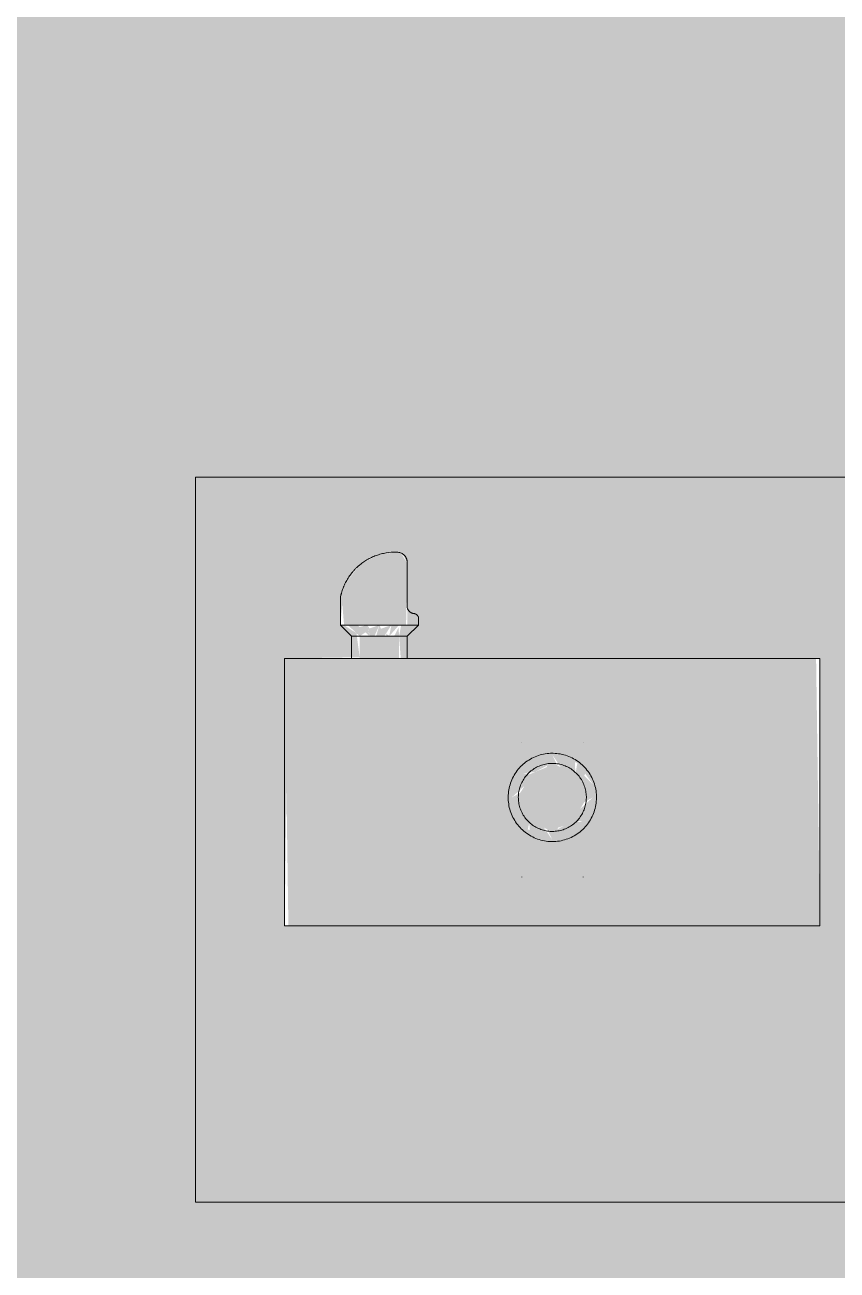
# Model space of a CAD drawing. Header units: inches. Extents: x -54868 to -186, y -265 to 853.
# Drawn here: x -11813.23 to -11795.02, y 21.91 to 49.83 of the extents above; entities that cross this region are included whole.
import ezdxf

# ---------------------------------------------------------------- set-up
doc = ezdxf.new("R2010")
doc.units = ezdxf.units.IN
doc.header["$MEASUREMENT"] = 0
doc.layers.add('I-WALL', color=2, linetype='Continuous', lineweight=9)
doc.layers.add('P-SANR-FIXT', color=6, linetype='Continuous', lineweight=9)

# ---------------------------------------------------------------- blocks, each defined once
blk = doc.blocks.new('Drinking_Fountain-Haws_Corporation-Wall_Mounted_1119 - 1119-477162-Section 6')
at = {"layer": 'P-SANR-FIXT'}
h = blk.add_hatch(color=256, dxfattribs=at)
h.paths.add_polyline_path([(-24190.03855628207, 23.43753689481367), (-24172.51522535241, 23.43753689481367), (-24172.51522535241, 39.68753689481253), (-24190.03855628207, 39.68753689481253), (-24190.03855628207, 29.62617298817066)], flags=0)
h.paths.add_polyline_path([(-24169.68789811945, 30.49895144958021), (-24169.75641392475, 30.56456818674508), (-24169.75641392475, 30.49895144958021)], flags=0)
h.paths.add_polyline_path([(-24169.46692725033, 30.49895144958021), (-24169.48237426962, 30.69055063619579), (-24169.57741268489, 30.49895144958021), (-24169.47939802174, 30.49895144958021)], flags=0)
h.paths.add_polyline_path([(-24160.37689901195, 23.43753689481367), (-24158.03855628207, 23.43753689481367), (-24158.03855628207, 39.68753689481253), (-24170.51522535241, 39.68753689481253), (-24170.50967084059, 32.05396482568802), (-24170.12902371282, 32.35370798761949), (-24169.6384791185, 32.49115932431835), (-24169.3798266, 32.45371538405687), (-24169.30835258937, 32.36901795043526), (-24169.31608571183, 30.64074746207678), (-24169.46692725033, 30.49895144958021), (-24169.3798266, 29.99999999999989), (-24160.03855628207, 29.99999999999989), (-24160.1243692762, 23.9999999999999), (-24170.51522535241, 23.9999999999999), (-24170.51522535241, 23.43753689481367), (-24160.74909821567, 23.43753689481367)], flags=0)
h.paths.add_polyline_path([(-24185.69258541295, 36.12395144958021), (-24185.76110121824, 36.18956818674577), (-24185.76110121824, 36.12395144958021)], flags=0)
h.paths.add_polyline_path([(-24185.47161454383, 36.12395144958226), (-24185.48408531523, 36.31832523716538), (-24185.58209997839, 36.12395144958021), (-24185.48408531523, 36.12395144958021)], flags=0)
h.paths.add_polyline_path([(-24176.03855628207, 29.62617298817066), (-24188.03855628207, 29.62617298817066), (-24187.95274328794, 35.62617298816998), (-24186.35549802031, 35.65217191858972), (-24186.42691645174, 36.1910871265028), (-24186.71002455199, 36.37395144957998), (-24186.78855628207, 36.37395144957998), (-24186.70500121711, 37.25310677237702), (-24186.40269615215, 37.67541468304842), (-24186.12902371282, 37.86490528659841), (-24185.64316641199, 38.00014481248912), (-24185.3845138935, 37.96270087222764), (-24185.28855628207, 37.75793693775007), (-24185.28855628207, 36.29603224264282), (-24185.47161454383, 36.12395144958226), (-24185.43416067767, 35.62617298816998), (-24176.03855628207, 35.62617298816998), (-24176.03855628207, 34.23438137932647)], flags=0)
h.paths.add_polyline_path([(-24170.51522535241, 29.99999999999989), (-24170.35081072682, 30.02114563739918), (-24170.42222915824, 30.56608712650075), (-24170.51522535241, 30.65350661082505), (-24170.51522535241, 30.11895967764975)], flags=0)
h.paths.add_polyline_path([(-24170.35081072682, 30.49895144958021), (-24170.22142014098, 30.58432698046239), (-24170.39800885865, 30.74895144957998), (-24170.36523991643, 30.5753802670389)], flags=0)
h.paths.add_polyline_path([(-24170.01935442313, 30.49895144958021), (-24169.79838355401, 30.49895144958021), (-24169.91647103404, 30.73174998431148), (-24169.98115234521, 30.58539288431474)], flags=0)
h.paths.add_polyline_path([(-24170.12902371282, 30.49895144958021), (-24170.01935442313, 30.49895144958021), (-24170.17925885865, 30.74895144957998), (-24170.12983985769, 30.49895144958021)], flags=0)
h.paths.add_polyline_path([(-24186.35549802031, 36.12395144958021), (-24186.22610743448, 36.2093269804617), (-24186.40269615215, 36.37395144957998), (-24186.36992720992, 36.20038026704231)], flags=0)
h.paths.add_polyline_path([(-24185.90071194376, 36.12395144958021), (-24185.80307084751, 36.12395144958021), (-24185.91355628207, 36.37395144957998), (-24185.98583963871, 36.12395144958021), (-24185.90196140047, 36.12395144958021)], flags=0)
h.paths.add_polyline_path([(-24186.02404171663, 36.12395144958021), (-24186.18394615214, 36.37395144957998), (-24186.12902371282, 36.12395144958021)], flags=0)
for points in [[(-24186.40269615215, 36.37395144957998), (-24185.31504141199, 36.37395144957998), (-24185.28855628207, 37.75793693775075), (-24185.43151465956, 37.98948101159511), (-24185.54045140323, 38.0078125183419), (-24185.98583963871, 37.93247009405844), (-24186.36992720992, 37.70841909826971), (-24186.71002455199, 37.24326270683981), (-24186.76488453209, 37.08372981787409), (-24186.70500121711, 36.37395144957998), (-24186.62144615215, 36.37395144957998)], [(-24186.13426741027, 35.62617298816998), (-24185.47161454383, 35.62617298816998), (-24185.47161454383, 36.12395144958021), (-24186.35549802031, 36.12395144958021), (-24186.35523827939, 35.62617298816998), (-24186.13452715119, 35.62617298816998)], [(-24186.76150256447, 29.62617298817066), (-24185.43416067767, 29.62617298817066), (-24185.43416067768, 35.62617298816998), (-24188.03855628207, 35.62617298816998), (-24187.95274328794, 29.62617298817066), (-24187.29541396332, 29.62617298817066)], [(-24176.1243692762, 29.62617298817066), (-24176.03855628207, 29.62617298817066), (-24176.1243692762, 35.62617298816998), (-24178.64295188647, 35.62617298816998), (-24178.64295188647, 29.62617298817066), (-24176.37689901195, 29.62617298817066)], [(-24182.03633684264, 31.79336099511841), (-24182.03633684264, 33.2246099812229), (-24182.54235977446, 33.01500841999098), (-24182.7519613357, 32.50898548817066), (-24182.54235977446, 32.00296255635033), (-24182.34862946568, 31.9227168350077)], [(-24182.03633684264, 31.79336099511841), (-24181.53031391082, 32.00296255635033), (-24181.32071234959, 32.50898548817066), (-24181.53031391082, 33.01500841999098), (-24182.03633684264, 33.2246099812229), (-24182.03633684264, 32.50898548817066)]]:
    blk.add_hatch(color=256, dxfattribs=at).paths.add_polyline_path(points, flags=0)
h = blk.add_hatch(color=256, dxfattribs=at)
h.paths.add_polyline_path([(-24186.35549802031, 36.12395144958021), (-24186.40269615215, 36.37395144957998), (-24186.62144615215, 36.37395144957998), (-24186.36992720992, 36.13751536288112)], flags=0)
h.paths.add_polyline_path([(-24185.47161454383, 36.12395144958021), (-24185.20566641199, 36.37395144957998), (-24185.42441641199, 36.37395144957998)], flags=0)
h.paths.add_polyline_path([(-24186.18394615215, 36.37395144957998), (-24186.35549802031, 36.32995108817716), (-24186.13452715119, 36.12395144958021)], flags=0)
h.paths.add_polyline_path([(-24186.02404171663, 36.12395144958021), (-24185.91355628207, 36.37395144957998), (-24186.13452715119, 36.29668811289219)], flags=0)
h.paths.add_polyline_path([(-24185.69258541295, 36.12395144958021), (-24185.47161454383, 36.37395144957998), (-24185.64316641199, 36.37395144957998)], flags=0)
h.paths.add_polyline_path([(-24185.80307084751, 36.12395144958021), (-24185.64316641199, 36.37395144957998), (-24185.87667624311, 36.29050144753422)], flags=0)
h = blk.add_hatch(color=256, dxfattribs=at)
h.paths.add_polyline_path([(-24182.94475161634, 29.62617298817066), (-24178.64295188647, 29.62617298817066), (-24178.64295188647, 35.62617298816998), (-24185.43416067767, 35.62617298816998), (-24185.43416067767, 29.62617298817066)], flags=0)
h.paths.add_polyline_path([(-24181.30141385278, 31.97503268122717), (-24181.41296272345, 32.25077547356899), (-24181.32071234959, 32.40149800063717), (-24181.12792206895, 32.50898548817066), (-24181.12792206895, 32.21382363584815), (-24181.28867554412, 31.99256545896663)], flags=0)
h.paths.add_polyline_path([(-24182.03633684264, 31.55382166968946), (-24181.90723183534, 31.83213432398396), (-24181.41296272345, 31.98398341375003), (-24181.32071234959, 31.94847057912614), (-24181.53031391082, 31.71823848698194), (-24181.77812682804, 31.63771918919895)], flags=0)
h.paths.add_polyline_path([(-24182.03633684264, 31.55382166968946), (-24182.58773774258, 31.79336099511841), (-24182.54235977446, 31.98825884022074), (-24182.14745549241, 31.79336099511841), (-24182.03855628207, 31.55860613228027)], flags=0)
h.paths.add_polyline_path([(-24182.03633684264, 31.79336099511841), (-24182.54235977446, 32.00296255635033), (-24182.71318800683, 32.60259258457348), (-24182.51725896095, 33.025405517374), (-24181.94272974624, 33.18583665235736), (-24181.53031391082, 33.0150084199903), (-24181.35948567845, 32.41537839176511), (-24181.55541472433, 31.99256545896663), (-24181.94272974624, 31.83213432398396)], flags=0)
h.paths.add_polyline_path([(-24182.77125983251, 31.97503268122717), (-24182.94475161634, 32.21382363584679), (-24182.94475161634, 32.50898548817066), (-24182.65971096183, 32.25077547356899), (-24182.75996109283, 32.00296255635033)], flags=0)
h.paths.add_polyline_path([(-24182.94475161634, 32.50898548817066), (-24182.94475161634, 32.80414734049521), (-24182.7519613357, 32.99523345178853), (-24182.65971096183, 32.76719550277233), (-24182.7519613357, 32.61647297570278)], flags=0)
h.paths.add_polyline_path([(-24181.12792206895, 32.50898548817066), (-24181.41296272345, 32.76719550277233), (-24181.30141385278, 33.04293829511415), (-24181.12792206895, 32.80414734049317), (-24181.12792206895, 32.63809049547184)], flags=0)
h.paths.add_polyline_path([(-24181.51991681344, 33.025405517374), (-24181.92521819288, 33.2246099812229), (-24182.03633684264, 33.46414930665322), (-24181.47490563662, 33.28172924973445), (-24181.51052609216, 33.07888256236914)], flags=0)
h.paths.add_polyline_path([(-24182.55275687185, 33.025405517374), (-24182.7519613357, 33.06950039721585), (-24182.54235977446, 33.29973248936006), (-24182.03855628207, 33.45936484406173), (-24182.16544184995, 33.18583665235736), (-24182.54235977446, 33.02971213611989)], flags=0)
h = blk.add_hatch(color=256, dxfattribs=at)
h.paths.add_polyline_path([(-24182.03633684264, 31.5538216696881), (-24182.24707295642, 31.86594703539516), (-24182.55275687185, 31.99256545896663), (-24182.54235977446, 31.71823848698194), (-24182.24707295642, 31.62229398376088)], flags=0)
h.paths.add_polyline_path([(-24182.77125983251, 31.97503268122717), (-24182.65971096183, 32.25077547356899), (-24182.7519613357, 32.40149800063785), (-24182.94475161634, 32.50898548817066), (-24182.94475161634, 32.21382363584747)], flags=0)
h.paths.add_polyline_path([(-24182.77125983251, 33.04293829511415), (-24182.42365186454, 33.07888256236914), (-24182.14745549241, 33.2246099812229), (-24182.03633684264, 33.46414930665322), (-24182.59776804867, 33.28172924973445)], flags=0)
h.paths.add_polyline_path([(-24182.94475161634, 32.50898548817066), (-24182.65971096183, 32.76719550277233), (-24182.77125983251, 33.04293829511415), (-24182.94475161634, 32.80414734049385)], flags=0)
h = blk.add_hatch(color=256, dxfattribs=at)
h.paths.add_polyline_path([(-24182.03633684264, 31.5538216696881), (-24181.47490563662, 31.73624172660619), (-24181.30141385278, 31.97503268122717), (-24181.64902182074, 31.93908841397218), (-24181.92521819288, 31.79336099511841)], flags=0)
h.paths.add_polyline_path([(-24181.30141385278, 31.97503268122717), (-24181.12792206895, 32.21382363584747), (-24181.12792206895, 32.50898548817066), (-24181.41296272345, 32.25077547356899), (-24181.30850655515, 31.99256545896663)], flags=0)
h.paths.add_polyline_path([(-24181.12792206895, 32.50898548817066), (-24181.12792206895, 32.80414734049385), (-24181.32071234959, 32.99523345178921), (-24181.41296272345, 32.76719550277233), (-24181.284542581, 32.59630703405049)], flags=0)
h.paths.add_polyline_path([(-24181.51991681344, 33.025405517374), (-24181.53031391082, 33.2997324893587), (-24182.03633684264, 33.46414930665322), (-24181.82560072888, 33.15202394094684), (-24181.53031391082, 33.02971213611989)], flags=0)
for p, q in [((-24172.51522535241, 39.68753689481328), (-24190.03855628207, 39.68753689481328)), ((-24190.03855628207, 39.68753689481328), (-24190.03855628207, 23.43753689481394)), ((-24185.28855628207, 36.75793693775095), (-24185.28855628207, 37.7579369377508)), ((-24186.78855628207, 36.97804294692163), (-24186.78855628207, 36.37395144957998)), ((-24186.78855628207, 36.37395144957998), (-24186.53855628207, 36.12395144958021)), ((-24185.03855628207, 36.3739514495801), (-24186.78855628207, 36.3739514495801)), ((-24185.28855628207, 36.12395144958021), (-24185.03855628207, 36.37395144957998)), ((-24185.20566641199, 36.3739514495801), (-24185.03855628207, 36.3739514495801)), ((-24185.03855628207, 36.37395144957998), (-24185.03855628207, 36.55522887517134)), ((-24186.53855628207, 36.12395144958021), (-24186.53855628207, 35.62617298816998)), ((-24186.53855628207, 36.12395144958008), (-24186.4682214627, 36.12395144958008)), ((-24185.28855628207, 36.12395144958008), (-24186.53855628207, 36.12395144958008)), ((-24185.47161454383, 36.12395144958008), (-24185.28855628207, 36.12395144958008)), ((-24185.28855628207, 35.62617298816998), (-24185.28855628207, 36.12395144958021)), ((-24188.03855628207, 35.62617298816998), (-24188.03855628207, 29.62617298817066)), ((-24188.03855628207, 35.62617298817052), (-24185.43416067767, 35.62617298817053)), ((-24186.90707316426, 35.62617298816998), (-24186.89923910137, 35.61973486049317)), ((-24185.43416067767, 35.62617298817052), (-24178.64295188647, 35.62617298817052)), ((-24178.64295188646, 35.62617298817053), (-24176.03855628207, 35.62617298817052)), ((-24176.03855628207, 29.62617298817066), (-24176.03855628207, 35.62617298816998)), ((-24185.43416067767, 29.62617298817053), (-24188.03855628207, 29.62617298817052)), ((-24178.64295188647, 29.62617298817053), (-24185.43416067767, 29.62617298817053)), ((-24176.03855628207, 29.62617298817052), (-24178.64295188646, 29.62617298817053)), ((-24190.03855628207, 23.43753689481394), (-24172.51522535241, 23.43753689481394))]:
    blk.add_line(p, q, dxfattribs=at)
at = {"layer": 'P-SANR-FIXT', "flags": 128}
for points in [[(-24182.72383684264, 33.74999999999921), (-24182.72383684264, 33.74920010666109), (-24182.72383684264, 33.74680170630234)], [(-24181.34883684264, 33.74588084453752), (-24181.34883684264, 33.74871014397502), (-24181.34883684264, 33.74994172022947)], [(-24182.03633684264, 33.49898478685589), (-24182.07592625544, 33.49819289301093), (-24182.11545233363, 33.4958184783385), (-24182.1548518439, 33.49186534139461), (-24182.19406175546, 33.48633980635521), (-24182.2330193408, 33.47925071289831), (-24182.2716622761, 33.47060940206018), (-24182.30992874091, 33.46042969809572), (-24182.34775751704, 33.44872788635929), (-24182.38508808653, 33.43552268725387), (-24182.42186072842, 33.4208352262798), (-24182.45801661434, 33.40468900024246), (-24182.49349790258, 33.38710983965928), (-24182.52824783064, 33.3681258674368), (-24182.56221080606, 33.34776745388138), (-24182.59533249531, 33.32606716811109), (-24182.62755991077, 33.30305972595455), (-24182.65884149544, 33.27878193441064), (-24182.68912720546, 33.2532726327678), (-24182.71836859015, 33.2265726304662), (-24182.74651886954, 33.19872464181334), (-24182.77353300919, 33.16977321765183), (-24182.79936779222, 33.13976467408327), (-24182.82398188851, 33.10874701837691), (-24182.84733592075, 33.07676987216417), (-24182.86939252747, 33.04388439205821), (-24182.8901164228, 33.01014318781166), (-24182.90947445293, 32.97560023815311), (-24182.92743564914, 32.94031080443404), (-24182.94397127736, 32.90433134222042), (-24182.9590548841, 32.86771941097584), (-24182.97266233881, 32.83053358198061), (-24182.98477187246, 32.79283334462878), (-24182.99536411239, 32.75467901125729), (-24183.00442211326, 32.71613162066127), (-24183.01193138422, 32.67725284044162), (-24183.01787991203, 32.63810486835326), (-24183.02225818031, 32.59875033280071), (-24183.02505918477, 32.55925219264612), (-24183.0262784444, 32.51967363648658), (-24183.02591400864, 32.48007798157062), (-24183.02396646051, 32.44052857249779), (-24183.02043891568, 32.40108867988682), (-24183.01533701746, 32.36182139915298), (-24183.00866892781, 32.32278954956713), (-24183.00044531424, 32.28405557376494), (-24182.99067933278, 32.24568143784212), (-24182.97938660692, 32.20772853223196), (-24182.9665852026, 32.17025757348609), (-24182.95229559936, 32.13332850714585), (-24182.9365406575, 32.09700041183886), (-24182.91934558157, 32.06133140476903), (-24182.90073788002, 32.02637854873809), (-24182.8807473212, 31.99219776085932), (-24182.85940588575, 31.95884372310218), (-24182.83674771541, 31.92636979481166), (-24182.81280905843, 31.89482792734692), (-24182.78762821153, 31.86426858096491), (-24182.76124545871, 31.83474064410292), (-24182.73370300674, 31.8062913551604), (-24182.70504491768, 31.77896622693027), (-24182.67531703834, 31.75280897378787), (-24182.644566927, 31.72786144176133), (-24182.61284377727, 31.70416354157658), (-24182.58019833943, 31.68175318482111), (-24182.54668283922, 31.66066622328425), (-24182.51235089427, 31.64093639160581), (-24182.47725742839, 31.6225952533074), (-24182.44145858363, 31.60567215029904), (-24182.4050116305, 31.59019415593492), (-24182.36797487636, 31.57618603170284), (-24182.33040757212, 31.56367018761546), (-24182.29236981743, 31.5526666463519), (-24182.25392246461, 31.54319301123213), (-24182.21512702121, 31.53526443805016), (-24182.17604555165, 31.52889361083215), (-24182.13674057797, 31.52409072154331), (-24182.09727497973, 31.5208634537811), (-24182.05771189347, 31.51921697048545), (-24182.03633684264, 31.51898618948542)], [(-24182.03633684264, 33.27148494801657), (-24182.06682868836, 33.27087502977782), (-24182.09727175363, 33.26904625079954), (-24182.12761733604, 33.26600153673906), (-24182.15781688913, 33.26174575848962), (-24182.18782210007, 33.2562857243878), (-24182.2175849669, 33.24963016932282), (-24182.2470578754, 33.24178974076461), (-24182.2761936752, 33.23277698172445), (-24182.30494575523, 33.22260631069651), (-24182.33326811831, 33.21129399858308), (-24182.36111545469, 33.19885814267025), (-24182.38844321456, 33.18531863767533), (-24182.41520767936, 33.17069714391835), (-24182.44136603163, 33.15501705267037), (-24182.46687642361, 33.13830344873089), (-24182.49169804411, 33.12058307030214), (-24182.51579118381, 33.10188426620915), (-24182.53911729885, 33.08223695054961), (-24182.56163907242, 33.06167255483764), (-24182.58332047447, 33.04022397771849), (-24182.6041268194, 33.01792553234157), (-24182.62402482149, 32.99481289146264), (-24182.64298264817, 32.97092303037483), (-24182.66096997098, 32.94629416776196), (-24182.67795801404, 32.9209657045484), (-24182.69391960009, 32.89497816087317), (-24182.708829194, 32.86837311126317), (-24182.72266294361, 32.84119311812095), (-24182.73539871787, 32.81348166363808), (-24182.74701614225, 32.78528308022977), (-24182.75749663136, 32.75664247961539), (-24182.76682341864, 32.72760568064462), (-24182.77498158323, 32.69821913600288), (-24182.7819580738, 32.66852985789149), (-24182.78774172947, 32.63858534282384), (-24182.7923232976, 32.60843349563437), (-24182.79569544867, 32.57812255284774), (-24182.79785278797, 32.54770100550639), (-24182.7987918642, 32.51721752159563), (-24182.79851117504, 32.48672086818772), (-24182.79701116954, 32.45625983342223), (-24182.79429424738, 32.42588314845774), (-24182.79036475507, 32.39563940950814), (-24182.78522897895, 32.36557700010543), (-24182.77889513516, 32.33574401369118), (-24182.77137335651, 32.30618817668017), (-24182.76267567624, 32.27695677210648), (-24182.75281600877, 32.24809656398168), (-24182.74181012749, 32.2196537224819), (-24182.72967563944, 32.19167375008636), (-24182.71643195721, 32.16420140878279), (-24182.70210026789, 32.13728064845566), (-24182.68670349911, 32.11095453657993), (-24182.67026628241, 32.08526518931729), (-24182.65281491384, 32.06025370414444), (-24182.63437731187, 32.03596009410206), (-24182.61498297272, 32.01242322378256), (-24182.5946629232, 31.98968074715879), (-24182.57344967105, 31.96776904734191), (-24182.55137715296, 31.94672317837661), (-24182.52848068024, 31.92657680916398), (-24182.50479688236, 31.90736216959716), (-24182.48036364836, 31.88910999900111), (-24182.45522006618, 31.8718494969545), (-24182.42940636021, 31.85560827657867), (-24182.40296382685, 31.84041232036146), (-24182.37593476854, 31.82628593859148), (-24182.34836242598, 31.81325173046628), (-24182.32029090905, 31.80133054793863), (-24182.29176512619, 31.79054146235593), (-24182.26283071257, 31.78090173395515), (-24182.23353395707, 31.77242678424444), (-24182.20392172825, 31.76513017133687), (-24182.17404139936, 31.7590235682543), (-24182.14394077256, 31.75411674426108), (-24182.11366800243, 31.7504175492278), (-24182.08327151894, 31.74793190107756), (-24182.05279994998, 31.74666377631809), (-24182.03633684264, 31.74648602832475)], [(-24182.03633684264, 31.51898618948542), (-24181.99674742984, 31.5197780833297), (-24181.95722135166, 31.52215249800282), (-24181.91782184138, 31.52610563494671), (-24181.87861192983, 31.53163116998611), (-24181.83965434449, 31.538720263443), (-24181.80101140919, 31.54736157428045), (-24181.76274494438, 31.5575412782456), (-24181.72491616824, 31.56924308998203), (-24181.68758559876, 31.58244828908744), (-24181.65081295686, 31.59713575006152), (-24181.61465707095, 31.61328197609885), (-24181.57917578271, 31.63086113668204), (-24181.54442585465, 31.64984510890452), (-24181.51046287923, 31.67020352245994), (-24181.47734118997, 31.69190380823023), (-24181.44511377452, 31.71491125038677), (-24181.41383218985, 31.73918904193068), (-24181.38354647983, 31.76469834357352), (-24181.35430509514, 31.79139834587512), (-24181.32615481575, 31.81924633452798), (-24181.2991406761, 31.84819775868949), (-24181.27330589306, 31.87820630225736), (-24181.24869179677, 31.90922395796441), (-24181.22533776454, 31.94120110417715), (-24181.20328115782, 31.97408658428242), (-24181.18255726249, 32.00782778852966), (-24181.16319923236, 32.04237073818752), (-24181.14523803614, 32.07766017190728), (-24181.12870240793, 32.11363963412089), (-24181.11361880119, 32.15025156536547), (-24181.10001134648, 32.18743739436071), (-24181.08790181283, 32.22513763171253), (-24181.0773095729, 32.26329196508335), (-24181.06825157202, 32.30183935568073), (-24181.06074230107, 32.3407181358997), (-24181.05479377326, 32.37986610798806), (-24181.05041550498, 32.4192206435406), (-24181.04761450052, 32.4587187836952), (-24181.04639524089, 32.49829733985406), (-24181.04675967665, 32.53789299477069), (-24181.04870722477, 32.57744240384353), (-24181.05223476961, 32.6168822964545), (-24181.05733666782, 32.65614957718834), (-24181.06400475748, 32.69518142677351), (-24181.07222837105, 32.73391540257638), (-24181.08199435251, 32.7722895384992), (-24181.09328707837, 32.81024244411004), (-24181.10608848268, 32.84771340285523), (-24181.12037808593, 32.88464246919546), (-24181.13613302779, 32.92097056450246), (-24181.15332810372, 32.95663957157229), (-24181.17193580527, 32.99159242760323), (-24181.19192636408, 33.025773215482), (-24181.21326779954, 33.05912725323845), (-24181.23592596987, 33.09160118152898), (-24181.25986462686, 33.1231430489944), (-24181.28504547376, 33.15370239537572), (-24181.31142822658, 33.18323033223772), (-24181.33897067855, 33.21167962118091), (-24181.36762876761, 33.23900474941104), (-24181.39735664695, 33.26516200255276), (-24181.42810675829, 33.29010953457999), (-24181.45982990801, 33.31380743476405), (-24181.49247534585, 33.33621779151952), (-24181.52599084607, 33.35730475305707), (-24181.56032279101, 33.3770345847355), (-24181.5954162569, 33.39537572303323), (-24181.63121510166, 33.4122988260416), (-24181.66766205478, 33.4277768204064), (-24181.70469880892, 33.4417849446378), (-24181.74226611317, 33.45430078872585), (-24181.78030386785, 33.46530432998873), (-24181.81875122068, 33.47477796510919), (-24181.85754666408, 33.48270653829116), (-24181.89662813363, 33.48907736550849), (-24181.93593310732, 33.49388025479801), (-24181.97539870556, 33.49710752255954), (-24182.01496179182, 33.49875400585518), (-24182.03633684264, 33.49898478685589)], [(-24182.03633684264, 31.74648602832475), (-24182.00584499693, 31.7470959465635), (-24181.97540193166, 31.74892472554109), (-24181.94505634925, 31.75196943960157), (-24181.91485679616, 31.75622521785102), (-24181.88485158523, 31.76168525195352), (-24181.85508871839, 31.76834080701781), (-24181.82561580989, 31.77618123557671), (-24181.79648001009, 31.78519399461619), (-24181.76772793005, 31.7953646656448), (-24181.73940556698, 31.80667697775824), (-24181.71155823061, 31.81911283367106), (-24181.68423047073, 31.83265233866531), (-24181.65746600593, 31.84727383242228), (-24181.63130765365, 31.86295392367095), (-24181.60579726167, 31.87966752761043), (-24181.58097564118, 31.89738790603918), (-24181.55688250147, 31.91608671013217), (-24181.53355638644, 31.93573402579171), (-24181.51103461287, 31.95629842150368), (-24181.48935321081, 31.97774699862214), (-24181.46854686589, 32.00004544399906), (-24181.4486488638, 32.02315808487868), (-24181.42969103711, 32.04704794596581), (-24181.4117037143, 32.07167680857936), (-24181.39471567125, 32.09700527179223), (-24181.3787540852, 32.12299281546746), (-24181.36384449129, 32.14959786507814), (-24181.35001074168, 32.17677785822037), (-24181.33727496742, 32.20448931270256), (-24181.32565754304, 32.23268789611155), (-24181.31517705393, 32.26132849672593), (-24181.30585026665, 32.2903652956967), (-24181.29769210206, 32.31975184033843), (-24181.29071561149, 32.34944111844982), (-24181.28493195582, 32.37938563351748), (-24181.28035038769, 32.40953748070627), (-24181.27697823661, 32.43984842349358), (-24181.27482089732, 32.47026997083493), (-24181.27388182109, 32.50075345474568), (-24181.27416251025, 32.53125010815291), (-24181.27566251575, 32.5617111429184), (-24181.2783794379, 32.59208782788358), (-24181.28230893022, 32.62233156683318), (-24181.28744470634, 32.65239397623589), (-24181.29377855013, 32.68222696265014), (-24181.30130032878, 32.71178279966046), (-24181.30999800905, 32.74101420423415), (-24181.31985767651, 32.76987441235963), (-24181.3308635578, 32.79831725385942), (-24181.34299804585, 32.82629722625428), (-24181.35624172807, 32.85376956755852), (-24181.3705734174, 32.88069032788497), (-24181.38597018618, 32.90701643976139), (-24181.40240740288, 32.93270578702334), (-24181.41985877145, 32.9577172721962), (-24181.43829637342, 32.98201088223926), (-24181.45769071257, 33.00554775255808), (-24181.47801076209, 33.02829022918252), (-24181.49922401423, 33.05020192899941), (-24181.52129653233, 33.07124779796471), (-24181.54419300505, 33.09139416717733), (-24181.56787680292, 33.11060880674348), (-24181.59231003693, 33.1288609773402), (-24181.6174536191, 33.14612147938613), (-24181.64326732508, 33.16236269976265), (-24181.66970985843, 33.17755865597986), (-24181.69673891675, 33.19168503774916), (-24181.72431125931, 33.20471924587435), (-24181.75238277623, 33.21664042840337), (-24181.7809085591, 33.22742951398539), (-24181.80984297272, 33.23706924238616), (-24181.83913972822, 33.2455441920962), (-24181.86875195704, 33.25284080500445), (-24181.89863228593, 33.25894740808702), (-24181.92873291273, 33.26385423208024), (-24181.95900568286, 33.26755342711352), (-24181.98940216635, 33.27003907526376), (-24182.01987373532, 33.27130720002322), (-24182.03633684264, 33.27148494801657)], [(-24182.72383684264, 30.72729165180784), (-24182.72383684264, 30.72286915546204), (-24182.72383684264, 30.72003985602453), (-24182.72383684264, 30.71880827977009)], [(-24182.72383684264, 30.71875000000035), (-24182.72383684264, 30.71957529020495), (-24182.72383684264, 30.7220498405319), (-24182.72383684264, 30.72616969222907)], [(-24181.34883684264, 30.71875000000035), (-24181.34883684264, 30.71954989333916), (-24181.34883684264, 30.72194829369722), (-24181.34883684264, 30.7259413641458)], [(-24181.34883684264, 30.72299993994933), (-24181.34883684264, 30.72008080936019), (-24181.34883684264, 30.71881013017072)]]:
    blk.add_lwpolyline(points, dxfattribs=at)
at = {"layer": 'P-SANR-FIXT'}
for points, knots in [([(-24185.54045140323, 38.00781251834258), (-24185.61146290908, 38.00938853965583), (-24185.72285337945, 38.00136220772679), (-24185.87472705261, 37.96862297329444), (-24185.98673611268, 37.93419692235501), (-24186.07559462621, 37.89687440509001), (-24186.14376426028, 37.86242351566734), (-24186.19306368842, 37.83514470144505), (-24186.24036574184, 37.80605920227644), (-24186.28565999368, 37.77487053244636), (-24186.32894124287, 37.74218757872328), (-24186.3737269807, 37.70581674796451), (-24186.41916440233, 37.66510933947618), (-24186.46447870773, 37.61936933784809), (-24186.506759481, 37.57252870298423), (-24186.54601349759, 37.52488549217413), (-24186.58195574858, 37.47573429219151), (-24186.6150179034, 37.42591518119456), (-24186.64535402864, 37.37590127645215), (-24186.67248433967, 37.32474956895345), (-24186.69287158924, 37.28207220024946), (-24186.70605497847, 37.25248396293313), (-24186.71328511147, 37.2357121799553), (-24186.72362354733, 37.20995249056305), (-24186.73754587977, 37.17004747070305), (-24186.75103829614, 37.12723697826566), (-24186.75960299759, 37.1001026210492), (-24186.76423257336, 37.0857204688019), (-24186.76866115155, 37.07209070133388), (-24186.77369050166, 37.05578436969528), (-24186.78401132639, 37.01935331359515), (-24186.78855628207, 36.99445208482743), (-24186.78855628207, 36.97804294692224)], [0, 0, 0, 0, 0.1111111111111111, 0.1666666666666667, 0.2222222222222222, 0.2777777777777778, 0.3055555555555556, 0.3333333333333333, 0.361111111111111, 0.3888888888888888, 0.4166666666666666, 0.4444444444444444, 0.4791666666666666, 0.5138888888888888, 0.548611111111111, 0.5833333333333333, 0.6180555555555555, 0.6527777777777777, 0.6875, 0.7222222222222222, 0.7569444444444444, 0.7743055555555556, 0.7829861111111112, 0.7916666666666667, 0.826388888888889, 0.8611111111111112, 0.8784722222222223, 0.8871527777777779, 0.8958333333333334, 0.9131944444444444, 0.9305555555555556, 1, 1, 1, 1]), ([(-24185.28855628207, 37.7579369377508), (-24185.28807639749, 37.76891506895713), (-24185.28828206355, 37.78501438518954), (-24185.29043626544, 37.80576333617037), (-24185.29295244009, 37.82092873309134), (-24185.29657173527, 37.83584947096468), (-24185.30127225276, 37.85049468524164), (-24185.30682082998, 37.86465689344931), (-24185.31292614824, 37.87812118962346), (-24185.31971387424, 37.89087897968901), (-24185.3273712316, 37.90307799752613), (-24185.33566107351, 37.91464784021959), (-24185.34437362675, 37.92556691551733), (-24185.35357071412, 37.93583652531006), (-24185.36671342999, 37.94869737482186), (-24185.39822014336, 37.9746589573498), (-24185.45553913444, 38.00329472933608), (-24185.51133591059, 38.00955742775256), (-24185.54045140323, 38.00781251834258)], [0, 0, 0, 0, 0.07142857142857142, 0.1071428571428571, 0.1428571428571428, 0.1785714285714285, 0.2142857142857143, 0.25, 0.2857142857142857, 0.3214285714285714, 0.3571428571428571, 0.3928571428571428, 0.4285714285714285, 0.4642857142857143, 0.5, 0.5714285714285714, 0.7857142857142857, 1, 1, 1, 1]), ([(-24186.78855628207, 36.97804294692225), (-24186.78855628207, 36.99117025724642), (-24186.78506413772, 37.01423400659549), (-24186.77628298715, 37.04700519531033), (-24186.77012029479, 37.06745131560931), (-24186.76667685379, 37.0781661329017), (-24186.76488453209, 37.08372981787415)], [0, 0, 0, 0, 0.05555555555555555, 0.08333333333333333, 0.09722222222222221, 0.1111111111111111, 0.1111111111111111, 0.1111111111111111, 0.1111111111111111]), ([(-24185.28855628207, 36.75793693775094), (-24185.28603634551, 36.75021683247002), (-24185.28181912266, 36.73920345140218), (-24185.27534378524, 36.72565337714261), (-24185.26836582413, 36.71285724510701), (-24185.2603642213, 36.70120610838703), (-24185.25176142352, 36.69068682428045), (-24185.24414981546, 36.68211160041045), (-24185.23518105802, 36.67331729751161), (-24185.22647584992, 36.66611759492108), (-24185.2195444827, 36.66085860628506), (-24185.2126665152, 36.65591136312433), (-24185.20398637425, 36.65050722982864), (-24185.19366904631, 36.64496258502973), (-24185.18025260506, 36.63849213340526), (-24185.17045230839, 36.63492075142797), (-24185.16406702929, 36.63309317636259)], [0, 0, 0, 0, 0.1, 0.15, 0.2, 0.3, 0.35, 0.4, 0.475, 0.55, 0.5875, 0.625, 0.7, 0.7749999999999999, 0.85, 1, 1, 1, 1]), ([(-24185.16406702929, 36.6330931763626), (-24185.17258073475, 36.63552994311641), (-24185.18569792781, 36.64074372727778), (-24185.20168094526, 36.64919365758904), (-24185.21092994103, 36.65481166478737), (-24185.21897090374, 36.66034782824028), (-24185.22821958097, 36.66744165850857), (-24185.23687232065, 36.67495961957288), (-24185.24358486091, 36.68163260006119), (-24185.250123171, 36.68877220136866), (-24185.25826548336, 36.69845913633382), (-24185.2658974903, 36.7092034316873), (-24185.27141575096, 36.71844425899364), (-24185.27922226956, 36.73294471233787), (-24185.28477637724, 36.74635677982953), (-24185.28855628207, 36.75793693775096)], [0, 0, 0, 0, 0.2, 0.3, 0.35, 0.4, 0.475, 0.55, 0.5875, 0.625, 0.7, 0.7749999999999999, 0.8125, 0.85, 1, 1, 1, 1]), ([(-24185.16406702929, 36.63309317636259), (-24185.15575633305, 36.6329626319079), (-24185.13995245466, 36.6317683270867), (-24185.12226029418, 36.62811490481175), (-24185.10935668347, 36.62358534488675), (-24185.100304642, 36.61935992097195), (-24185.0918759893, 36.61462089397032), (-24185.08406258652, 36.60973667588055), (-24185.07688493049, 36.60452114044043), (-24185.07033758628, 36.59878734816682), (-24185.06538391174, 36.59391854473357), (-24185.06171726661, 36.59007367713387), (-24185.05911285096, 36.58729280250896), (-24185.05665979715, 36.58448503350709), (-24185.05359725815, 36.58057014906617), (-24185.05015238854, 36.57561940645643), (-24185.04662873311, 36.5700238186413), (-24185.04371495779, 36.56539783976626), (-24185.04142538614, 36.56181599737725), (-24185.03922798469, 36.55787105124135), (-24185.03855628207, 36.55600491720713), (-24185.03855628207, 36.55522887517139)], [0, 0, 0, 0, 0.1, 0.2, 0.25, 0.3, 0.35, 0.4, 0.45, 0.5, 0.55, 0.575, 0.6, 0.625, 0.6499999999999999, 0.7, 0.75, 0.8, 0.8500000000000001, 0.9, 1, 1, 1, 1]), ([(-24185.03855628207, 36.55522887517139), (-24185.03855628207, 36.55600491720713), (-24185.03922798469, 36.55787105124133), (-24185.04142538614, 36.56181599737724), (-24185.04371495779, 36.56539783976623), (-24185.04662873311, 36.57002381864129), (-24185.05015238854, 36.57561940645643), (-24185.05359725815, 36.58057014906617), (-24185.05665979715, 36.58448503350709), (-24185.05911285096, 36.58729280250896), (-24185.06171726661, 36.59007367713387), (-24185.06538391174, 36.5939185447336), (-24185.07033758628, 36.59878734816676), (-24185.07688493049, 36.60452114044043), (-24185.08406258652, 36.60973667588054), (-24185.0918759893, 36.61462089397032), (-24185.100304642, 36.61935992097197), (-24185.10935668347, 36.62358534488675), (-24185.12226029418, 36.62811490481173), (-24185.13995245466, 36.63176832708673), (-24185.15575633305, 36.63296263190791), (-24185.16406702929, 36.6330931763626)], [0, 0, 0, 0, 0.1, 0.15, 0.2, 0.25, 0.3, 0.35, 0.375, 0.4, 0.425, 0.45, 0.5, 0.55, 0.6, 0.6499999999999999, 0.7, 0.75, 0.8, 0.9, 1, 1, 1, 1])]:
    blk.add_open_spline(points, degree=3, knots=knots, dxfattribs=at)

msp = doc.modelspace()

# ---------------------------------------------------------------- hatches: boundary and pattern name
at = {"layer": 'I-WALL'}
h = msp.add_hatch(color=256, dxfattribs=at)
h.paths.add_polyline_path([(-11791.88261333918, 2.000000000000227), (-11791.88261333918, 23.43753689481377), (-11809.40594426884, 23.43753689481377), (-11809.40594426884, 39.68753689481263), (-11791.88261333918, 39.68753689481263), (-11791.88261333918, 93.76790929263483), (-11826.07011333918, 93.76790929263483), (-11826.07011333918, 86.99999999999999), (-11818.75761333918, 86.99999999999999), (-11818.75761333918, 2.000000000000227)], flags=0)
h.paths.add_polyline_path([(-11789.88261333918, 2.000000000000227), (-11757.0701133392, 2.000000000000227), (-11757.0701133392, 93.76790929263483), (-11789.88261333918, 93.76790929263483), (-11789.88261333918, 39.68753689481263), (-11777.40594426884, 39.68753689481263), (-11777.40594426884, 23.43753689481377), (-11789.88261333918, 23.43753689481377), (-11789.88261333918, 20.17225637932665)], flags=0)
h.paths.add_polyline_path([(-11853.65047048204, 86.99999999999999), (-11828.07011333918, 86.99999999999999), (-11828.07011333918, 93.76790929263483), (-11854.25761333919, 93.76790929263483), (-11854.25761333919, 86.99999999999999), (-11853.75761333919, 86.99999999999999)], flags=0)

# ---------------------------------------------------------------- block references
at = {"layer": 'P-SANR-FIXT'}
msp.add_blockref('Drinking_Fountain-Haws_Corporation-Wall_Mounted_1119 - 1119-477162-Section 6', (12380.63261201323, 0), dxfattribs=at)

doc.saveas('drawing.dxf')
